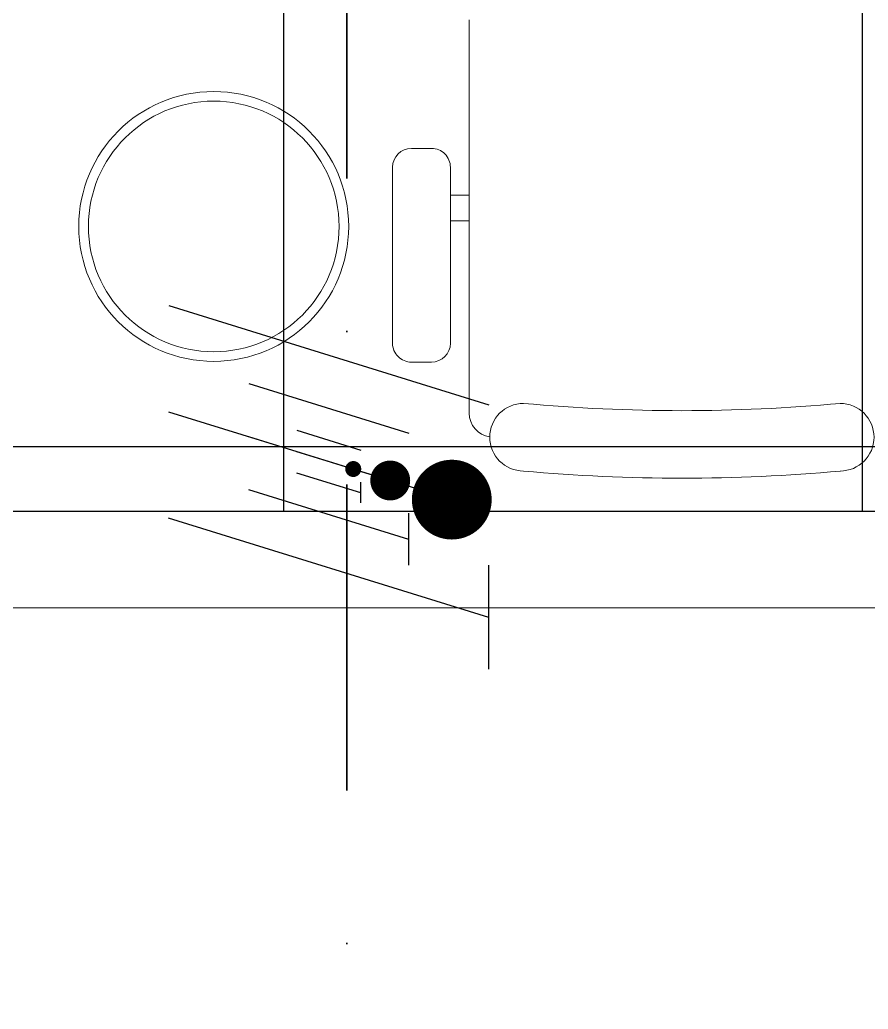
# Model space of a CAD drawing. Header units: inches. Extents: x -12418 to 183584, y -29325 to 19878.
# Drawn here: x 15926 to 16806, y -10784 to -9757 of the extents above; entities that cross this region are included whole.
import ezdxf

# ---------------------------------------------------------------- set-up
doc = ezdxf.new("R2010")
doc.units = ezdxf.units.IN
doc.header["$LTSCALE"] = 25
doc.header["$MEASUREMENT"] = 0
doc.linetypes.add('DASHDOT', pattern=[25.4, 12.7, -6.35, 0, -6.35])
doc.layers.get('0').update_dxf_attribs({"color": 8})
doc.layers.add('00-Ground Floor$0$False Ceiling', color=251, linetype='Continuous')
for name, color, linetype, lineweight in [('00-Ground Floor$0$LOADING', 253, 'Continuous', 5), ('00-Ground Floor$0$Walls', 251, 'Continuous', 5), ('E-LITE-CLNG-CNDT', 6, 'DASHDOT', 35), ('E-POWR-WIRE', 6, 'Continuous', 25), ('E-POWR-WIRE @ 100', 6, 'Continuous', 25), ('E-POWR-WIRE @ 20', 6, 'Continuous', 25), ('E-POWR-WIRE @ 50', 6, 'Continuous', 25)]:
    doc.layers.add(name, color=color, linetype=linetype, lineweight=lineweight)

# ---------------------------------------------------------------- blocks, each defined once
blk = doc.blocks.new('00-Ground Floor$0$WM00001-P')
at = {"layer": '00-Ground Floor$0$LOADING'}
for radius in [0.14, 0.13]:
    blk.add_circle((0, 0), radius, dxfattribs=at)
blk = doc.blocks.new('00-Ground Floor$0$GF21018-P')
at = {"color": 0}
for p, q in [((-0.2207, 0.4756), (-0.2207, 0.0675)), ((-0.2806, 0.3422), (-0.2598, 0.3422)), ((-0.3002, 0.3226), (-0.3002, 0.14)), ((-0.2402, 0.3226), (-0.2402, 0.14)), ((-0.2402, 0.2937), (-0.2207, 0.2937)), ((-0.2402, 0.2671), (-0.2207, 0.2671)), ((-0.2806, 0.1204), (-0.2598, 0.1204))]:
    blk.add_line(p, q, dxfattribs=at)
for centre, radius, start, end in [((0.1705, 0.4756), 0.05, 0, 80.3671), ((-0.2806, 0.3226), 0.0196, 90, 180), ((-0.2598, 0.3226), 0.0196, 360, 90), ((-0.2806, 0.14), 0.0196, 180, 270), ((-0.2598, 0.14), 0.0196, 270, 360), ((-0.1643, 0.0425), 0.0351, 90, 270), ((0, 1.8467), 1.7767, 264.6946, 275.3053), ((0.1641, 0.0425), 0.0351, 270, 90), ((-0.1957, 0.0675), 0.025, 180, 261.4721), ((0, 1.8314), 1.8314, 264.8532, 275.147)]:
    blk.add_arc(centre, radius, start, end, dxfattribs=at)
blk = doc.blocks.new('00-Ground Floor$0$A$Ce9e1c4c3')
at = {"layer": '00-Ground Floor$0$False Ceiling', "color": 254, "linetype": 'Continuous'}
for p, q in [((-83800, -10267.4), (-83800, -7267.4)), ((-83200, -10267.4), (-83200, -7267.4)), ((-85802.1, -10200), (-82302.3, -10200))]:
    blk.add_line(p, q, dxfattribs=at)
at = {"layer": '00-Ground Floor$0$False Ceiling', "color": 254}
blk.add_line((-82302.3, -10267.4, 0), (-85802.1, -10267.4, 0), dxfattribs=at)
blk = doc.blocks.new('00-Ground Floor')
at = {"layer": '00-Ground Floor$0$Walls'}
for p, q in [((14197.9, -10267.4, 0), (17697.7, -10267.4, 0)), ((14197.9, -10367.4, 0), (17697.7, -10367.4, 0))]:
    blk.add_line(p, q, dxfattribs=at)
at = {"layer": '00-Ground Floor$0$False Ceiling', "color": 254}
blk.add_blockref('00-Ground Floor$0$A$Ce9e1c4c3', (100000, 0), dxfattribs=at)
at = {"layer": '00-Ground Floor$0$LOADING', "extrusion": (-2.24021e-05, -7.77426e-06, 1), "xscale": 1000, "yscale": 1000, "zscale": 1000, "rotation": 359.9985892349692}
blk.add_blockref('00-Ground Floor$0$GF21018-P', (16612.9, -10232.8, -0.3), dxfattribs=at)
at = {"layer": '00-Ground Floor$0$LOADING', "extrusion": (2.24019e-05, 2.25232e-18, -1), "xscale": -1000, "yscale": 1000, "zscale": 1000}
blk.add_blockref('00-Ground Floor$0$WM00001-P', (-16127.2, -9971.6, 0.4), dxfattribs=at)
blk = doc.blocks.new('*U83')
for p, q in [((-1.658, 1.617), (1.663, 0.587)), ((-1.66, 0.515), (1.66, -0.515)), ((-1.663, -0.587), (1.658, -1.617)), ((1.659, -1.078), (1.657, -2.157))]:
    blk.add_line(p, q)
at = {"const_width": 0.414}
blk.add_lwpolyline([(1.278, -0.19, 1), (1.277, -0.604, 1)], format="xyb", close=True, dxfattribs=at)
blk = doc.blocks.new('*U1333')
at = {"layer": 'E-POWR-WIRE @ 100', "xscale": 100, "yscale": 100, "zscale": 100}
blk.add_blockref('*U83', (16246.4, -10215.4, 0), dxfattribs=at)
at = {"layer": 'E-POWR-WIRE @ 20', "xscale": 20, "yscale": 20, "zscale": 20}
blk.add_blockref('*U83', (16246.4, -10215.4, 0), dxfattribs=at)
at = {"layer": 'E-POWR-WIRE @ 50', "xscale": 50, "yscale": 50, "zscale": 50}
blk.add_blockref('*U83', (16246.4, -10215.4, 0), dxfattribs=at)

msp = doc.modelspace()

# ---------------------------------------------------------------- linework, layer by layer
at = {"layer": 'E-LITE-CLNG-CNDT'}
msp.add_lwpolyline([(16800, -8259.1), (16340.4, -8259.1, 0.414214), (16265.4, -8334.1), (16265.4, -11542.4, 0.414214), (16340.4, -11617.4), (16762.8, -11617.4)], format="xyb", dxfattribs=at)

# ---------------------------------------------------------------- block references
at = {"layer": 'E-LITE-CLNG-CNDT', "color": 1}
msp.add_blockref('00-Ground Floor', (0, 0), dxfattribs=at)
at = {"layer": 'E-POWR-WIRE'}
msp.add_blockref('*U1333', (0, 0), dxfattribs=at)

doc.saveas('drawing.dxf')
